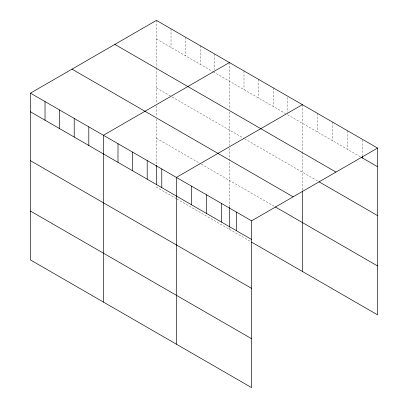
<?xml version="1.0" encoding="UTF-8"?>
<svg xmlns="http://www.w3.org/2000/svg" width="408" height="408" viewBox="0 0 408 408"><rect width="100%" height="100%" fill="white"/><g stroke="black" fill="none" stroke-linecap="round" stroke-linejoin="round"><path stroke-width="0.31" stroke-dasharray="2.04 1.53" d="M156.427 39.03L212.65 71.492M213.19 71.803L285.625 113.623M360.386 156.789L287.788 114.872L287.788 113.011M156.427 87.919L171.023 96.344M172.105 96.971L243.999 138.48M244.54 138.791L318.495 181.489M156.427 138.286L200.216 163.567M201.297 164.195L274.814 206.637M176.429 198.721L156.427 187.175L156.427 185.921M176.97 199.038L251.027 241.796M362.534 140.015L362.534 155.545M347.499 130.713L347.499 149.343M332.459 122.033L332.459 140.663M317.424 113.347L317.424 131.983M302.384 104.667L302.384 151.506M302.384 152.128L302.384 190.22M287.788 97.481L287.788 112.389M273.192 87.812L273.192 106.447M258.596 79.387L258.596 98.017M243.999 70.961L243.999 89.592M229.403 62.536L229.403 109.37M229.403 111.879L229.403 145.6M229.403 148.089L229.403 207.371M229.403 227.429L229.403 229.311M214.812 54.106L214.812 69.635M200.216 45.681L200.216 64.311M185.62 37.255L185.62 55.886M171.023 28.825L171.023 47.461M156.427 20.4L156.427 67.238M156.427 67.861L156.427 103.464M156.427 105.953L156.427 116.525M156.427 119.014L156.427 164.613"/><path stroke-width="0.61" d="M30.427 93.146L251.573 220.825L251.573 387.6L30.427 259.921L30.427 93.146L156.427 20.4L377.573 148.079L377.573 314.854L251.568 242.107M229.403 62.536L103.403 135.278L103.403 302.058M302.384 104.667L176.384 177.414L176.384 344.189M251.573 220.825L377.573 148.079M361.463 157.406L377.573 166.709M114.847 44.406L335.993 172.084M319.036 181.8L377.573 215.597M72.007 69.141L293.153 196.819M275.354 206.953L377.573 265.965M30.427 111.777L251.573 239.455M30.427 160.665L251.573 288.344M30.427 211.033L251.573 338.711M362.534 156.162L362.534 158.029M302.384 190.842L302.384 271.442M236.533 212.14L236.533 230.775M229.403 207.371L229.403 226.802M221.498 203.459L221.498 222.09M206.458 194.779L206.458 213.41M191.423 186.094L191.423 204.729M161.787 168.989L161.787 187.619M156.427 165.24L156.427 184.671M147.191 160.558L147.191 179.194M132.595 152.133L132.595 170.763M117.999 143.708L117.999 162.338M88.811 126.852L88.811 145.483M74.215 118.427L74.215 137.057M59.619 110.002L59.619 128.632M45.023 101.572L45.023 120.202"/></g></svg>
